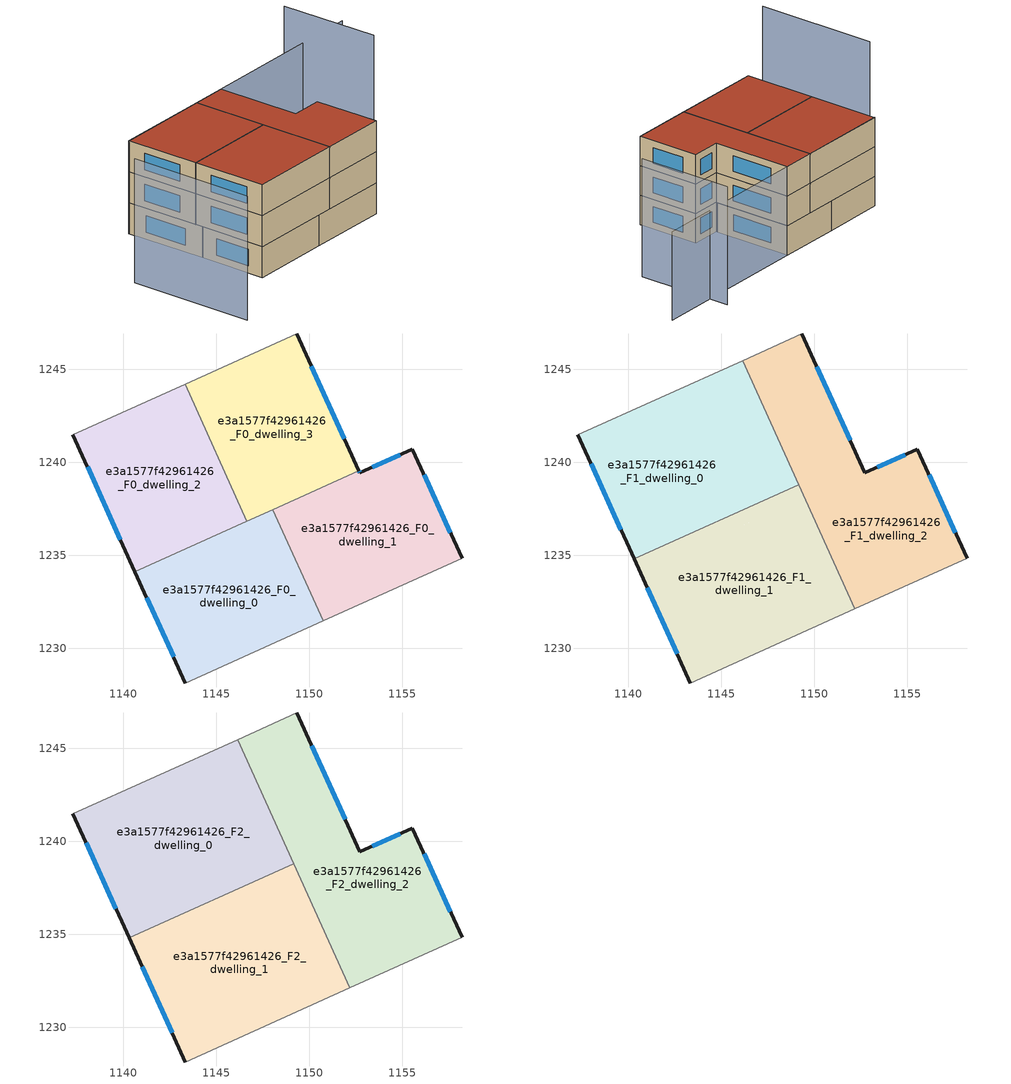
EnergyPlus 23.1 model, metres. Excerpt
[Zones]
e3a1577f42961426_F0_dwelling_0
 floor ground (EU_floor_Construction): 1148.04,1237.46 1150.74,1231.48 1143.33,1228.14 1140.62,1234.12 z0
 wall outside (EU_wall_Construction): 1140.62,1234.12 1143.33,1228.14 z0:3
 wall to e3a1577f42961426_F0_dwelling_1 (EU_wall_Construction): 1150.74,1231.48 1148.04,1237.46 z0:3
 wall adiabatic (EU_wall_Construction): 1143.33,1228.14 1150.74,1231.48 z0:3
 wall to e3a1577f42961426_F0_dwelling_2 (EU_wall_Construction): 1146.63,1236.83 1140.62,1234.12 z0:3
 wall to e3a1577f42961426_F0_dwelling_3 (EU_wall_Construction): 1148.04,1237.46 1146.63,1236.83 z0:3
 window (EU_Window_Construction): 1141.26,1232.72 1142.69,1229.55 z0.7:2.3
 ceiling adiabatic (EU_roof_Construction): 1150.74,1231.48 1148.04,1237.46 1140.62,1234.12 1143.33,1228.14 z3
e3a1577f42961426_F0_dwelling_1
 floor ground (EU_floor_Construction): 1155.54,1240.71 1158.21,1234.84 1150.74,1231.48 1148.04,1237.46 1152.66,1239.55 1152.72,1239.44 z0
 wall outside (EU_wall_Construction): 1158.21,1234.84 1155.54,1240.71 1152.72,1239.44 1152.66,1239.55 z0:3
 wall adiabatic (EU_wall_Construction): 1150.74,1231.48 1158.21,1234.84 z0:3
 wall to e3a1577f42961426_F0_dwelling_3 (EU_wall_Construction): 1152.66,1239.55 1148.04,1237.46 z0:3
 window (EU_Window_Construction): 1154.88,1240.41 1153.38,1239.74 / 1157.58,1236.22 1156.17,1239.33 / 1152.7,1239.46 1152.68,1239.52 z0.7:2.3
 ceiling adiabatic (EU_roof_Construction): 1152.17,1232.13 1149.48,1238.11 1148.04,1237.46 1150.74,1231.48 z3
e3a1577f42961426_F0_dwelling_2
 floor ground (EU_floor_Construction): 1143.32,1244.2 1146.63,1236.83 1140.62,1234.12 1137.29,1241.49 z0
 wall outside (EU_wall_Construction): 1137.29,1241.49 1140.62,1234.12 z0:3
 wall adiabatic (EU_wall_Construction): 1143.32,1244.2 1137.29,1241.49 z0:3
 wall to e3a1577f42961426_F0_dwelling_3 (EU_wall_Construction): 1146.63,1236.83 1143.32,1244.2 z0:3
 window (EU_Window_Construction): 1138.07,1239.76 1139.84,1235.85 z0.7:2.3
e3a1577f42961426_F0_dwelling_3
 floor ground (EU_floor_Construction): 1149.33,1246.91 1152.66,1239.55 1146.63,1236.83 1143.32,1244.2 z0
 wall outside (EU_wall_Construction): 1152.66,1239.55 1149.33,1246.91 z0:3
 wall adiabatic (EU_wall_Construction): 1149.33,1246.91 1143.32,1244.2 z0:3
 window (EU_Window_Construction): 1151.88,1241.28 1150.11,1245.18 z0.7:2.3
e3a1577f42961426_F1_dwelling_0
 floor to e3a1577f42961426_F0_dwelling_2 (EU_floor_Construction): 1143.32,1244.2 1146.32,1237.53 1140.31,1234.82 1137.29,1241.49 z3
 floor to e3a1577f42961426_F0_dwelling_3 (EU_floor_Construction): 1146.16,1245.48 1149.16,1238.81 1146.32,1237.53 1143.32,1244.2 z3
 wall outside (EU_wall_Construction): 1137.29,1241.49 1140.31,1234.82 z3:6
 wall adiabatic (EU_wall_Construction): 1146.16,1245.48 1137.29,1241.49 z3:6
 wall to e3a1577f42961426_F1_dwelling_1 (EU_wall_Construction): 1140.31,1234.82 1149.16,1238.81 z3:6
 wall to e3a1577f42961426_F1_dwelling_2 (EU_wall_Construction): 1149.16,1238.81 1146.16,1245.48 z3:6
 window (EU_Window_Construction): 1138,1239.92 1139.6,1236.39 z3.7:5.3
e3a1577f42961426_F1_dwelling_1
 floor to e3a1577f42961426_F0_dwelling_2 (EU_floor_Construction): 1146.32,1237.53 1146.63,1236.83 1140.62,1234.12 1140.31,1234.82 z3
 floor to e3a1577f42961426_F0_dwelling_3 (EU_floor_Construction): 1149.16,1238.81 1149.48,1238.11 1146.63,1236.83 1146.32,1237.53 z3
 floor adiabatic (EU_floor_Construction): 1149.48,1238.11 1149.16,1238.81 1152.17,1232.12 1143.33,1228.14 1140.62,1234.12 z3
 wall outside (EU_wall_Construction): 1140.31,1234.82 1143.33,1228.14 z3:6
 wall adiabatic (EU_wall_Construction): 1143.33,1228.14 1152.17,1232.12 z3:6
 wall to e3a1577f42961426_F1_dwelling_2 (EU_wall_Construction): 1152.17,1232.12 1149.17,1238.81 z3:6
 window (EU_Window_Construction): 1141.02,1233.25 1142.62,1229.71 z3.7:5.3
e3a1577f42961426_F1_dwelling_2
 floor to e3a1577f42961426_F0_dwelling_1 (EU_floor_Construction): 1155.54,1240.71 1158.21,1234.84 1152.17,1232.13 1149.48,1238.11 1152.66,1239.55 1152.72,1239.44 z3
 floor to e3a1577f42961426_F0_dwelling_3 (EU_floor_Construction): 1149.33,1246.91 1152.66,1239.55 1149.48,1238.11 1146.16,1245.48 z3
 wall outside (EU_wall_Construction): 1158.21,1234.84 1155.54,1240.71 1152.72,1239.44 1149.33,1246.91 z3:6
 wall adiabatic (EU_wall_Construction): 1152.17,1232.12 1158.21,1234.84 / 1149.33,1246.91 1146.16,1245.48 z3:6
 window (EU_Window_Construction): 1151.92,1241.19 1150.12,1245.15 / 1154.88,1240.41 1153.38,1239.74 / 1157.58,1236.22 1156.17,1239.33 z3.7:5.3
e3a1577f42961426_F2_dwelling_0
 floor to e3a1577f42961426_F1_dwelling_0 (EU_floor_Construction): 1146.16,1245.48 1149.16,1238.81 1140.31,1234.82 1137.29,1241.49 z6
 wall outside (EU_wall_Construction): 1137.29,1241.49 1140.31,1234.82 z6:9
 wall adiabatic (EU_wall_Construction): 1146.16,1245.48 1137.29,1241.49 z6:9
 wall to e3a1577f42961426_F2_dwelling_1 (EU_wall_Construction): 1140.31,1234.82 1149.16,1238.81 z6:9
 wall to e3a1577f42961426_F2_dwelling_2 (EU_wall_Construction): 1149.16,1238.81 1146.16,1245.48 z6:9
 window (EU_Window_Construction): 1138,1239.92 1139.6,1236.39 z6.7:8.3
 roof outside (EU_roof_Construction): 1149.16,1238.81 1146.16,1245.48 1137.29,1241.49 1140.31,1234.82 z9
e3a1577f42961426_F2_dwelling_1
 floor to e3a1577f42961426_F1_dwelling_1 (EU_floor_Construction): 1149.16,1238.81 1152.17,1232.12 1143.33,1228.14 1140.31,1234.82 z6
 wall outside (EU_wall_Construction): 1140.31,1234.82 1143.33,1228.14 z6:9
 wall adiabatic (EU_wall_Construction): 1143.33,1228.14 1152.17,1232.12 z6:9
 wall to e3a1577f42961426_F2_dwelling_2 (EU_wall_Construction): 1152.17,1232.12 1149.17,1238.81 z6:9
 window (EU_Window_Construction): 1141.02,1233.25 1142.62,1229.71 z6.7:8.3
 roof outside (EU_roof_Construction): 1152.17,1232.12 1149.16,1238.81 1140.31,1234.82 1143.33,1228.14 z9
e3a1577f42961426_F2_dwelling_2
 floor to e3a1577f42961426_F1_dwelling_2 (EU_floor_Construction): 1155.54,1240.71 1158.21,1234.84 1152.17,1232.12 1146.16,1245.48 1149.33,1246.91 1152.72,1239.44 z6
 wall outside (EU_wall_Construction): 1158.21,1234.84 1155.54,1240.71 1152.72,1239.44 1149.33,1246.91 z6:9
 wall adiabatic (EU_wall_Construction): 1152.17,1232.12 1158.21,1234.84 / 1149.33,1246.91 1146.16,1245.48 z6:9
 window (EU_Window_Construction): 1151.92,1241.19 1150.12,1245.15 / 1154.88,1240.41 1153.38,1239.74 / 1157.58,1236.22 1156.17,1239.33 z6.7:8.3
 roof outside (EU_roof_Construction): 1158.21,1234.84 1155.54,1240.71 1152.72,1239.44 1149.33,1246.91 1146.16,1245.48 1152.17,1232.12 z9
shading: 1133.03,1232.53 1138.1,1221.21 / 1163.24,1244.65 1159.19,1253.6 z0:12; 1165.19,1254.1 1137.3,1241.45 z0:9
[Building]
EU S2 Campaign: North Axis=0; Terrain=City; Solar Distribution=FullExterior
[Site:Location]
Budapest.Ferenc.Liszt.Intl.AP: Latitude=47.437; Longitude=19.256; Time Zone=1; Elevation=185
[SizingPeriod:WeatherFileDays]
AnnualSizingPeriod: Begin Month=1; Begin Day of Month=1; End Month=12; End Day of Month=31; Day of Week for Start Day=Monday; Use Weather File Daylight Saving Period=No; Use Weather File Rain and Snow Indicators=No
[MATERIAL]
EU_InternalMass_Material: Roughness=MediumRough; Thickness=0.1; Conductivity=1; Density=1800; Specific Heat=900; Thermal Absorptance=0.9; Solar Absorptance=0.7; Visible Absorptance=0.7
[MATERIAL:NOMASS] Roughness=MediumRough; Thermal Absorptance=0.9; Solar Absorptance=0.7; Visible Absorptance=0.7
Name | Thermal Resistance
EU_wall_NoMass | 0.832559
EU_roof_NoMass | 1.39638
EU_floor_NoMass | 0.872794
[WINDOWMATERIAL:SIMPLEGLAZINGSYSTEM]
EU_Window_SimpleGlazing: UFactor=2.79869; Solar Heat Gain Coefficient=0.75; Visible Transmittance=0.75
[CONSTRUCTION]
EU_wall_Construction: EU_wall_NoMass
EU_roof_Construction: EU_roof_NoMass
EU_floor_Construction: EU_floor_NoMass
EU_Window_Construction: EU_Window_SimpleGlazing
EU_InternalMass_Construction: EU_InternalMass_Material
[ZONE] Type=1; Multiplier=1; Ceiling Height=autocalculate; Floor Area=autocalculate; Part of Total Floor Area=Yes
Name | Volume
e3a1577f42961426_F0_dwelling_0 | 160.129
e3a1577f42961426_F1_dwelling_0; e3a1577f42961426_F2_dwelling_0 | 213.493
e3a1577f42961426_F0_dwelling_1 | 160.123
e3a1577f42961426_F1_dwelling_1; e3a1577f42961426_F2_dwelling_1 | 213.5
e3a1577f42961426_F0_dwelling_2 | 160.122
e3a1577f42961426_F1_dwelling_2; e3a1577f42961426_F2_dwelling_2 | 213.503
e3a1577f42961426_F0_dwelling_3 | 160.111
[INTERNALMASS] Construction=EU_InternalMass_Construction
Name | Zone or ZoneList | Surface Area
e3a1577f42961426_F0_dwelling_0_EU_InternalMass | e3a1577f42961426_F0_dwelling_0 | 53.3764
e3a1577f42961426_F0_dwelling_1_EU_InternalMass | e3a1577f42961426_F0_dwelling_1 | 53.3738
e3a1577f42961426_F0_dwelling_2_EU_InternalMass | e3a1577f42961426_F0_dwelling_2 | 53.3757
e3a1577f42961426_F0_dwelling_3_EU_InternalMass | e3a1577f42961426_F0_dwelling_3 | 53.3702
e3a1577f42961426_F1_dwelling_0_EU_InternalMass | e3a1577f42961426_F1_dwelling_0 | 71.1625
e3a1577f42961426_F1_dwelling_1_EU_InternalMass | e3a1577f42961426_F1_dwelling_1 | 71.1669
e3a1577f42961426_F1_dwelling_2_EU_InternalMass | e3a1577f42961426_F1_dwelling_2 | 71.1679
e3a1577f42961426_F2_dwelling_0_EU_InternalMass | e3a1577f42961426_F2_dwelling_0 | 71.1625
e3a1577f42961426_F2_dwelling_1_EU_InternalMass | e3a1577f42961426_F2_dwelling_1 | 71.1669
e3a1577f42961426_F2_dwelling_2_EU_InternalMass | e3a1577f42961426_F2_dwelling_2 | 71.1679
[OTHEREQUIPMENT] Fuel Type=Electricity; Design Level Calculation Method=Watts/Area; Power per Zone Floor Area=1; Fraction Latent=0; Fraction Radiant=0; Fraction Lost=0; Carbon Dioxide Generation Rate=0; EndUse Subcategory=EU_Step8_InternalGains
Name | Zone or ZoneList or Space or SpaceList | Schedule
EU_Step8_InternalGain_e3a1577f42961426_F0_dwelling_0_f000 | e3a1577f42961426_F0_dwelling_0 | EU_Step8_GainSchedule_e3a1577f42961426_F0_dwelling_0_f000
EU_Step8_InternalGain_e3a1577f42961426_F0_dwelling_1_f000 | e3a1577f42961426_F0_dwelling_1 | EU_Step8_GainSchedule_e3a1577f42961426_F0_dwelling_1_f000
EU_Step8_InternalGain_e3a1577f42961426_F0_dwelling_2_f000 | e3a1577f42961426_F0_dwelling_2 | EU_Step8_GainSchedule_e3a1577f42961426_F0_dwelling_2_f000
EU_Step8_InternalGain_e3a1577f42961426_F0_dwelling_3_f000 | e3a1577f42961426_F0_dwelling_3 | EU_Step8_GainSchedule_e3a1577f42961426_F0_dwelling_3_f000
EU_Step8_InternalGain_e3a1577f42961426_F1_dwelling_0_f000 | e3a1577f42961426_F1_dwelling_0 | EU_Step8_GainSchedule_e3a1577f42961426_F1_dwelling_0_f000
EU_Step8_InternalGain_e3a1577f42961426_F1_dwelling_1_f000 | e3a1577f42961426_F1_dwelling_1 | EU_Step8_GainSchedule_e3a1577f42961426_F1_dwelling_1_f000
EU_Step8_InternalGain_e3a1577f42961426_F1_dwelling_2_f000 | e3a1577f42961426_F1_dwelling_2 | EU_Step8_GainSchedule_e3a1577f42961426_F1_dwelling_2_f000
EU_Step8_InternalGain_e3a1577f42961426_F2_dwelling_0_f000 | e3a1577f42961426_F2_dwelling_0 | EU_Step8_GainSchedule_e3a1577f42961426_F2_dwelling_0_f000
EU_Step8_InternalGain_e3a1577f42961426_F2_dwelling_1_f000 | e3a1577f42961426_F2_dwelling_1 | EU_Step8_GainSchedule_e3a1577f42961426_F2_dwelling_1_f000
EU_Step8_InternalGain_e3a1577f42961426_F2_dwelling_2_f000 | e3a1577f42961426_F2_dwelling_2 | EU_Step8_GainSchedule_e3a1577f42961426_F2_dwelling_2_f000
[ZONEVENTILATION:DESIGNFLOWRATE] Schedule=EU_AlwaysOn; Design Flow Rate Calculation Method=AirChanges/Hour; Air Changes per Hour=0.475469; Ventilation Type=Natural; Fan Pressure Rise=0; Fan Total Efficiency=1; Constant Term Coefficient=1; Temperature Term Coefficient=0; Velocity Term Coefficient=0; Velocity Squared Term Coefficient=0; Minimum Indoor Temperature=-100; Maximum Indoor Temperature=100; Delta Temperature=-100; Minimum Outdoor Temperature=-100; Maximum Outdoor Temperature=100; Maximum Wind Speed=40
Name | Zone or ZoneList or Space or SpaceList
EU_ConstantAir_e3a1577f42961426_F0_dwelling_0 | e3a1577f42961426_F0_dwelling_0
EU_ConstantAir_e3a1577f42961426_F0_dwelling_1 | e3a1577f42961426_F0_dwelling_1
EU_ConstantAir_e3a1577f42961426_F0_dwelling_2 | e3a1577f42961426_F0_dwelling_2
EU_ConstantAir_e3a1577f42961426_F0_dwelling_3 | e3a1577f42961426_F0_dwelling_3
EU_ConstantAir_e3a1577f42961426_F1_dwelling_0 | e3a1577f42961426_F1_dwelling_0
EU_ConstantAir_e3a1577f42961426_F1_dwelling_1 | e3a1577f42961426_F1_dwelling_1
EU_ConstantAir_e3a1577f42961426_F1_dwelling_2 | e3a1577f42961426_F1_dwelling_2
EU_ConstantAir_e3a1577f42961426_F2_dwelling_0 | e3a1577f42961426_F2_dwelling_0
EU_ConstantAir_e3a1577f42961426_F2_dwelling_1 | e3a1577f42961426_F2_dwelling_1
EU_ConstantAir_e3a1577f42961426_F2_dwelling_2 | e3a1577f42961426_F2_dwelling_2
[HVACTEMPLATE:THERMOSTAT] Constant Heating Setpoint=20; Constant Cooling Setpoint=50
EU_HeatOnly_e3a1577f42961426_F0_dwelling_0; EU_HeatOnly_e3a1577f42961426_F0_dwelling_1; EU_HeatOnly_e3a1577f42961426_F0_dwelling_2; EU_HeatOnly_e3a1577f42961426_F0_dwelling_3; EU_HeatOnly_e3a1577f42961426_F1_dwelling_0; EU_HeatOnly_e3a1577f42961426_F1_dwelling_1; EU_HeatOnly_e3a1577f42961426_F1_dwelling_2; EU_HeatOnly_e3a1577f42961426_F2_dwelling_0; EU_HeatOnly_e3a1577f42961426_F2_dwelling_1; EU_HeatOnly_e3a1577f42961426_F2_dwelling_2
[HVACTEMPLATE:ZONE:IDEALLOADSAIRSYSTEM] System Availability Schedule=EU_AlwaysOn; Maximum Heating Supply Air Temperature=50; Minimum Cooling Supply Air Temperature=13; Maximum Heating Supply Air Humidity Ratio=0.0156; Minimum Cooling Supply Air Humidity Ratio=0.0077; Heating Limit=NoLimit; Cooling Limit=NoLimit; Heating Availability Schedule=EU_AlwaysOn; Cooling Availability Schedule=EU_CoolingOff; Dehumidification Control Type=ConstantSensibleHeatRatio; Cooling Sensible Heat Ratio=0.7; Dehumidification Setpoint=60; Humidification Control Type=None; Humidification Setpoint=30; Outdoor Air Method=None; Outdoor Air Flow Rate per Person=0.00944; Outdoor Air Flow Rate per Zone Floor Area=0; Outdoor Air Flow Rate per Zone=0; Demand Controlled Ventilation Type=None; Outdoor Air Economizer Type=NoEconomizer; Heat Recovery Type=None; Sensible Heat Recovery Effectiveness=0.7; Latent Heat Recovery Effectiveness=0.65
Name | Template Thermostat
e3a1577f42961426_F0_dwelling_0 | EU_HeatOnly_e3a1577f42961426_F0_dwelling_0
e3a1577f42961426_F0_dwelling_1 | EU_HeatOnly_e3a1577f42961426_F0_dwelling_1
e3a1577f42961426_F0_dwelling_2 | EU_HeatOnly_e3a1577f42961426_F0_dwelling_2
e3a1577f42961426_F0_dwelling_3 | EU_HeatOnly_e3a1577f42961426_F0_dwelling_3
e3a1577f42961426_F1_dwelling_0 | EU_HeatOnly_e3a1577f42961426_F1_dwelling_0
e3a1577f42961426_F1_dwelling_1 | EU_HeatOnly_e3a1577f42961426_F1_dwelling_1
e3a1577f42961426_F1_dwelling_2 | EU_HeatOnly_e3a1577f42961426_F1_dwelling_2
e3a1577f42961426_F2_dwelling_0 | EU_HeatOnly_e3a1577f42961426_F2_dwelling_0
e3a1577f42961426_F2_dwelling_1 | EU_HeatOnly_e3a1577f42961426_F2_dwelling_1
e3a1577f42961426_F2_dwelling_2 | EU_HeatOnly_e3a1577f42961426_F2_dwelling_2
[SIZING:ZONE] Zone Cooling Design Supply Air Temperature Input Method=SupplyAirTemperature; Zone Cooling Design Supply Air Temperature=13; Zone Heating Design Supply Air Temperature Input Method=SupplyAirTemperature; Zone Heating Design Supply Air Temperature=50; Zone Cooling Design Supply Air Humidity Ratio=0.008; Zone Heating Design Supply Air Humidity Ratio=0.008; Cooling Design Air Flow Method=DesignDay; Cooling Design Air Flow Rate=0; Cooling Minimum Air Flow per Zone Floor Area=0.000762; Cooling Minimum Air Flow=0; Cooling Minimum Air Flow Fraction=0.2; Heating Design Air Flow Method=DesignDay; Heating Design Air Flow Rate=0; Heating Maximum Air Flow per Zone Floor Area=0.002032; Heating Maximum Air Flow=0.141576; Heating Maximum Air Flow Fraction=0.3; Account for Dedicated Outdoor Air System=No; Dedicated Outdoor Air System Control Strategy=NeutralSupplyAir; Dedicated Outdoor Air Low Setpoint Temperature for Design=autosize; Dedicated Outdoor Air High Setpoint Temperature for Design=autosize; Zone Load Sizing Method=Sensible Load Only No Latent Load; Zone Latent Cooling Design Supply Air Humidity Ratio Input Method=HumidityRatioDifference; Zone Cooling Design Supply Air Humidity Ratio Difference=0.005; Zone Latent Heating Design Supply Air Humidity Ratio Input Method=HumidityRatioDifference; Zone Humidification Design Supply Air Humidity Ratio Difference=0.005
e3a1577f42961426_F0_dwelling_0; e3a1577f42961426_F0_dwelling_1; e3a1577f42961426_F0_dwelling_2; e3a1577f42961426_F0_dwelling_3; e3a1577f42961426_F1_dwelling_0; e3a1577f42961426_F1_dwelling_1; e3a1577f42961426_F1_dwelling_2; e3a1577f42961426_F2_dwelling_0; e3a1577f42961426_F2_dwelling_1; e3a1577f42961426_F2_dwelling_2
[SCHEDULE:CONSTANT]
Name | Hourly Value
EU_AlwaysOn | 1
EU_CoolingOff | 0
[SCHEDULE:FILE] Column Number=1; Rows to Skip at Top=0; Number of Hours of Data=8760; Column Separator=Comma; Interpolate to Timestep=No; Minutes per Item=60; Adjust Schedule for Daylight Savings=Yes
Name | File
EU_Step8_GainSchedule_e3a1577f42961426_F0_dwelling_0_f000 | ../../schedules/e3a1577f42961426/e3a1577f42961426_F0_dwelling_0_f000_gain.csv
EU_Step8_GainSchedule_e3a1577f42961426_F0_dwelling_1_f000 | ../../schedules/e3a1577f42961426/e3a1577f42961426_F0_dwelling_1_f000_gain.csv
EU_Step8_GainSchedule_e3a1577f42961426_F0_dwelling_2_f000 | ../../schedules/e3a1577f42961426/e3a1577f42961426_F0_dwelling_2_f000_gain.csv
EU_Step8_GainSchedule_e3a1577f42961426_F0_dwelling_3_f000 | ../../schedules/e3a1577f42961426/e3a1577f42961426_F0_dwelling_3_f000_gain.csv
EU_Step8_GainSchedule_e3a1577f42961426_F1_dwelling_0_f000 | ../../schedules/e3a1577f42961426/e3a1577f42961426_F1_dwelling_0_f000_gain.csv
EU_Step8_GainSchedule_e3a1577f42961426_F1_dwelling_1_f000 | ../../schedules/e3a1577f42961426/e3a1577f42961426_F1_dwelling_1_f000_gain.csv
EU_Step8_GainSchedule_e3a1577f42961426_F1_dwelling_2_f000 | ../../schedules/e3a1577f42961426/e3a1577f42961426_F1_dwelling_2_f000_gain.csv
EU_Step8_GainSchedule_e3a1577f42961426_F2_dwelling_0_f000 | ../../schedules/e3a1577f42961426/e3a1577f42961426_F2_dwelling_0_f000_gain.csv
EU_Step8_GainSchedule_e3a1577f42961426_F2_dwelling_1_f000 | ../../schedules/e3a1577f42961426/e3a1577f42961426_F2_dwelling_1_f000_gain.csv
EU_Step8_GainSchedule_e3a1577f42961426_F2_dwelling_2_f000 | ../../schedules/e3a1577f42961426/e3a1577f42961426_F2_dwelling_2_f000_gain.csv
